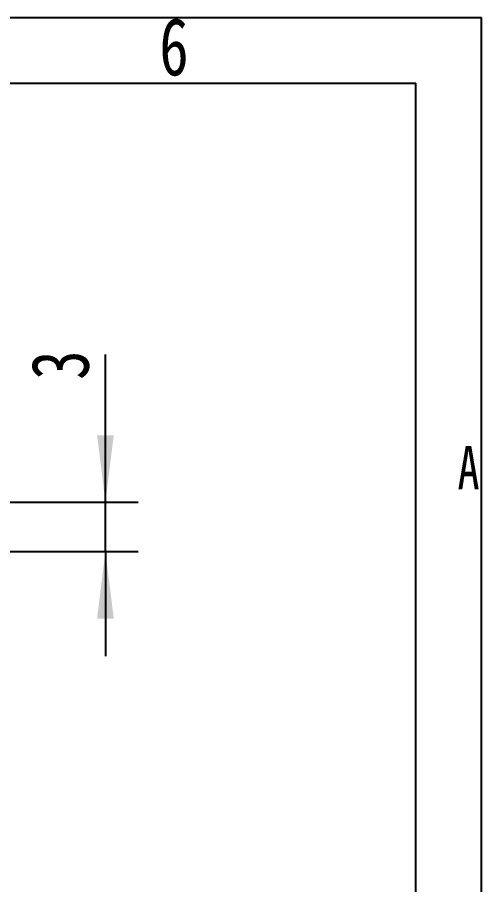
# Model space of a CAD drawing. Header units: millimetres. Extents: x 0 to 297, y 0 to 210.
# Drawn here: x 268.8 to 297, y 157.4 to 210.2 of the extents above; entities that cross this region are included whole.
import ezdxf

# ---------------------------------------------------------------- set-up
doc = ezdxf.new("R2010")
doc.units = ezdxf.units.MM
doc.layers.add('图框', color=7, linetype='Continuous')
doc.styles.add('SLDTEXTSTYLE1', font='HYSWLONGFANGSONG.TTF')
doc.dimstyles.new('SLDDIMSTYLE0', dxfattribs={"dimtxt": 3.5, "dimasz": 4.08, "dimexe": 0, "dimexo": 0.0625, "dimgap": 0.875, "dimtad": 2, "dimrnd": 1e-09, "dimzin": 12, "dimdsep": 46, "dimtxsty": 'SLDTEXTSTYLE1', "dimsah": 1, "dimcen": 0.09, "dimadec": 0, "dimazin": 3, "dimtfac": 1, "dimtmove": 0, "dimatfit": 0, "dimfxl": 0, "dimfrac": 2, "dimtolj": 1, "dimtzin": 12, "dimarcsym": 0})

# ---------------------------------------------------------------- blocks, each defined once
blk = doc.blocks.new('_D_13')
at = {"layer": '图框'}
for p, q in [((274.13, 180.698), (274.13, 189.684)), ((268.068, 180.698), (276.13, 180.698)), ((274.13, 177.698), (274.13, 180.698)), ((264.064, 177.698), (276.13, 177.698)), ((274.13, 177.698), (274.13, 171.348))]:
    blk.add_line(p, q, dxfattribs=at)
for points in [[(274.13, 180.698), (274.638, 184.778), (273.622, 184.778)], [(274.13, 177.698), (273.622, 173.618), (274.638, 173.618)]]:
    blk.add_solid(points, dxfattribs=at)
at = {"layer": '图框', "insert": (269.618, 188.148), "char_height": 3.5, "attachment_point": 1, "rotation": 90, "style": 'SLDTEXTSTYLE1'}
blk.add_mtext('3', dxfattribs=at)

msp = doc.modelspace()

# ---------------------------------------------------------------- linework, layer by layer
at = {"layer": '图框'}
for p in [(0, 210.1898854), (297, 0.1898854)]:
    msp.add_line(p, (297, 210.1898854), dxfattribs=at)
at = {"layer": '图框', "linetype": 'Continuous', "lineweight": 25}
for p in [(15, 206.1898854), (293, 4.1898854)]:
    msp.add_line(p, (293, 206.1898854), dxfattribs=at)

# ---------------------------------------------------------------- texts
at = {"layer": '图框', "attachment_point": 2, "style": 'SLDTEXTSTYLE1'}
for s, insert, char_height in [('6', (278.296875, 210.1591163), 3.5), ('A', (296.2021159, 184.1241742), 2.6458333)]:
    msp.add_mtext(s, dxfattribs=dict(at, insert=insert, char_height=char_height))

# ---------------------------------------------------------------- dimensions: what is measured, and where the dimension line sits
at = {"layer": '图框'}
dim = msp.add_linear_dim(base=(274.1297209, 180.6983989), p1=(264.0641903, 177.6983989), p2=(268.0680336, 180.6983989), angle=90, dimstyle='SLDDIMSTYLE0', dxfattribs=at)
dim.commit()
dim.dimension.update_dxf_attribs({"geometry": '_D_13', "text_midpoint": (274.1297209, 188.9157475), "dimtype": 160})

doc.saveas('drawing.dxf')
